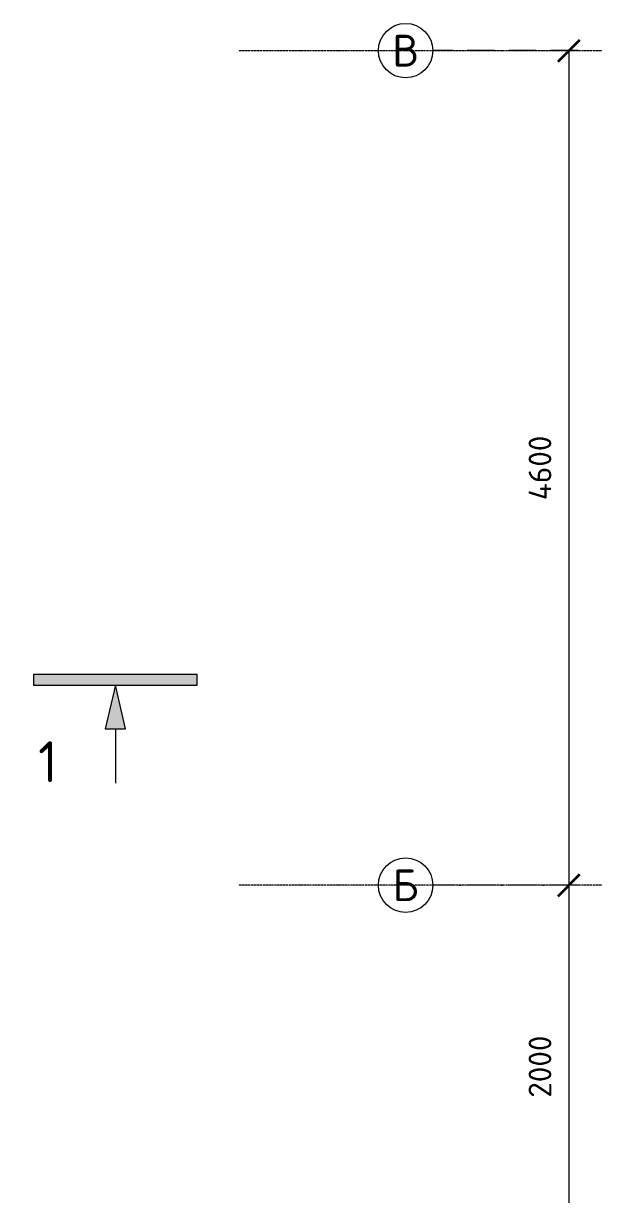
# Model space of a CAD drawing. Header units: millimetres. Extents: x -3455 to 18297, y -4324 to 8916.
# Drawn here: x -3455 to -315, y 295 to 6750 of the extents above; entities that cross this region are included whole.
import ezdxf
from ezdxf.enums import TextEntityAlignment as Align

# ---------------------------------------------------------------- set-up
doc = ezdxf.new("R2010")
doc.units = ezdxf.units.MM
for name, pattern in [('ОВ_ШП', [460, 300, -80, 0, -80]), ('Осевая 12-2-2', [16, 12, -2, 0, -2]), ('Штрих', [6.35, 3.175, -3.175])]:
    doc.linetypes.add(name, pattern=pattern)
for name, color, linetype, lineweight in [('G-ANNO-SYMB', 8, 'Штрих', 13), ('S-GRID', 8, 'Continuous', 13), ('АР_подложка', 8, 'Continuous', 13), ('ОВ_размеры', 7, 'Continuous', 13)]:
    doc.layers.add(name, color=color, linetype=linetype, lineweight=lineweight)
doc.styles.add('GOST', font='isocpeur.ttf', dxfattribs={"width": 0.9})
doc.styles.add('GOST Common', font='GOST_Common.ttf', dxfattribs={"height": 225})

# ---------------------------------------------------------------- blocks, each defined once
blk = doc.blocks.new('Разрез - Снизу-1538601-Планировочное решение')
at = {"layer": 'G-ANNO-SYMB', "linetype": 'Continuous'}
for points in [[(-6, 0), (6, 0), (6, -0.784), (-6, -0.784)], [(-0.743, -4), (0, -0.784), (0.743, -4)]]:
    blk.add_hatch(color=256, dxfattribs=at).paths.add_polyline_path(points)
for p, q in [((-6, 0), (-6, -0.784)), ((6, 0), (-6, 0)), ((-6, -0.784), (6, -0.784)), ((0, -0.784), (-0.743, -4)), ((0.743, -4), (0, -0.784)), ((6, -0.784), (6, 0)), ((-0.743, -4), (0.743, -4)), ((0, -4), (0, -8))]:
    blk.add_line(p, q, dxfattribs=at)
blk = doc.blocks.new('АР_Баня_план')
at = {"layer": 'G-ANNO-SYMB', "linetype": 'Continuous'}
blk.add_line((-397.6, 7835.2), (-780.3, 7835.2), dxfattribs=at)
at = {"layer": 'S-GRID', "linetype": 'Осевая 12-2-2'}
for p, q in [((18268.2, 11272.6), (-101.7, 11272.6)), ((18268.2, 6672.6), (-101.7, 6672.6))]:
    blk.add_line(p, q, dxfattribs=at)
at = {"layer": 'G-ANNO-SYMB', "linetype": 'Continuous', "xscale": 74.99999999999996, "yscale": 74.99999999999996, "zscale": 74.99999999999996}
blk.add_blockref('Разрез - Снизу-1538601-Планировочное решение', (-780.3, 7835.2), dxfattribs=at)
at = {"layer": 'G-ANNO-SYMB', "linetype": 'Continuous', "insert": (-1205.9, 7466.3), "char_height": 225, "width": 144.304, "attachment_point": 1, "style": 'GOST Common', "bg_fill": 3, "box_fill_scale": 0, "bg_fill_color": 256, "bg_fill_true_color": 3254780160, "bg_fill_transparency": 256}
blk.add_mtext('\\fGOST Common|b0|i0|c204|p34|;1', dxfattribs=at)

msp = doc.modelspace()

# ---------------------------------------------------------------- block references
at = {"layer": 'АР_подложка'}
msp.add_blockref('АР_Баня_план', (-2168, -4673), dxfattribs=at)

# ---------------------------------------------------------------- next in the draw order: linework, layer by layer
at = {"layer": 'ОВ_размеры', "lineweight": 35}
for points in [[(-510, 6540), (-390, 6660)], [(-510, 1940), (-390, 2060)]]:
    msp.add_lwpolyline(points, dxfattribs=at)
at = {"layer": 'ОВ_размеры', "linetype": 'ОВ_ШП', "ltscale": 0.5}
for points in [[(-400, 6600), (-1200, 6600)], [(-400, 2000), (-1200, 2000)]]:
    msp.add_lwpolyline(points, dxfattribs=at)
at = {"layer": 'ОВ_размеры'}
for points in [[(-450, 2000), (-450, 6600)], [(-450, 0), (-450, 2000)]]:
    msp.add_lwpolyline(points, dxfattribs=at)
for centre in [(-1350, 6600), (-1350, 2000)]:
    msp.add_circle(centre, 150, dxfattribs=at)

# ---------------------------------------------------------------- next in the draw order: texts
at = {"layer": 'ОВ_размеры', "style": 'GOST'}
for s, p in [('В', (-1350, 6600)), ('Б', (-1350, 2000))]:
    msp.add_text(s, height=175, dxfattribs=at).set_placement(p, align=Align.MIDDLE_CENTER)
for s, p in [('4600', (-510, 4300)), ('2000', (-510, 1000))]:
    msp.add_text(s, height=125, rotation=90, dxfattribs=at).set_placement(p, align=Align.BOTTOM_CENTER)

doc.saveas('drawing.dxf')
